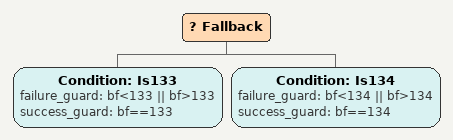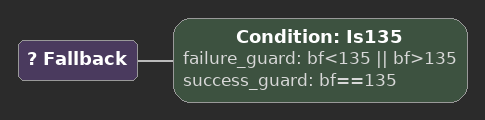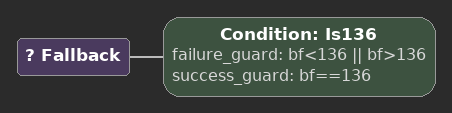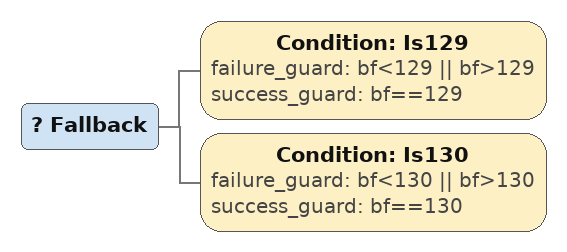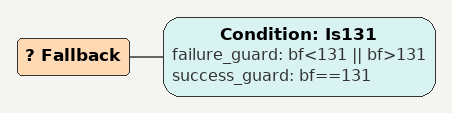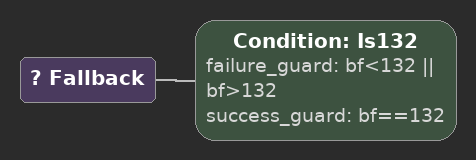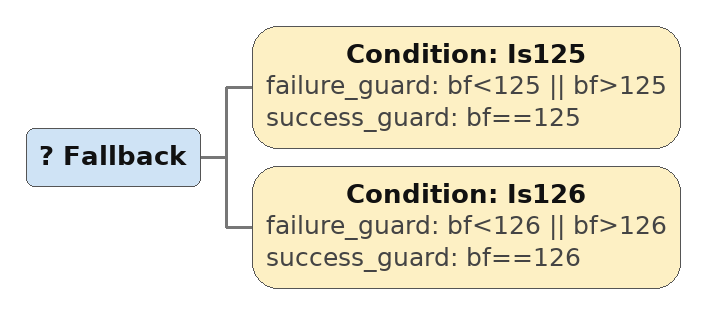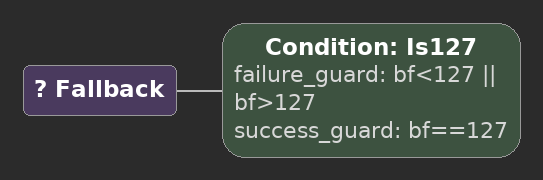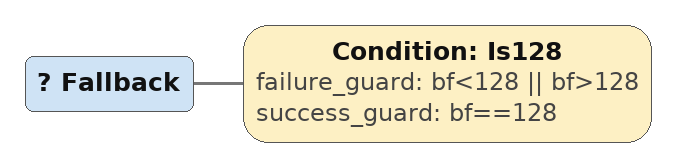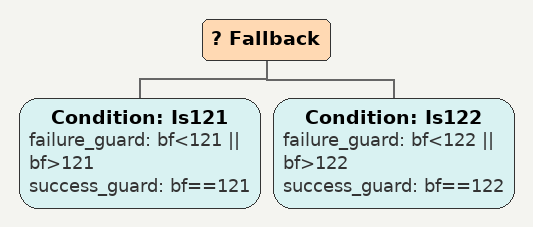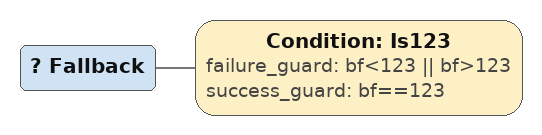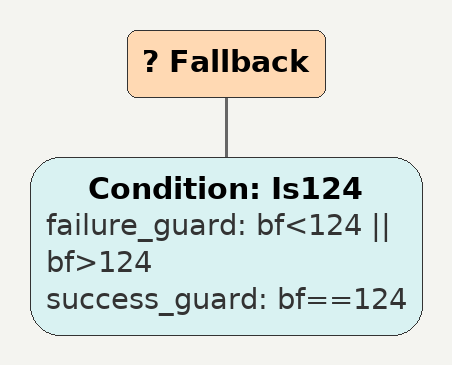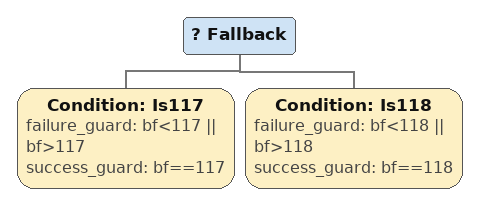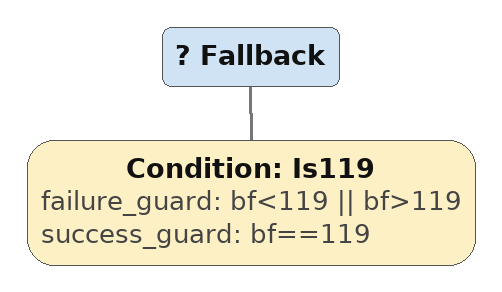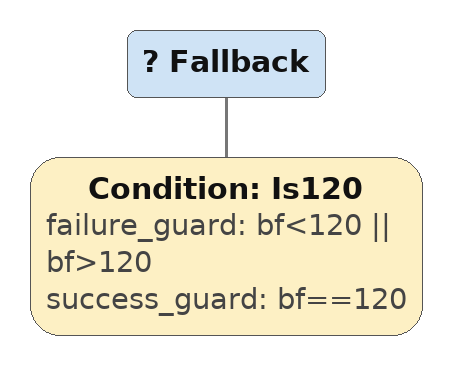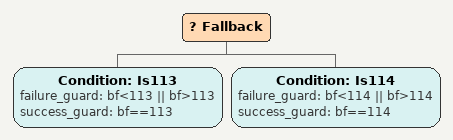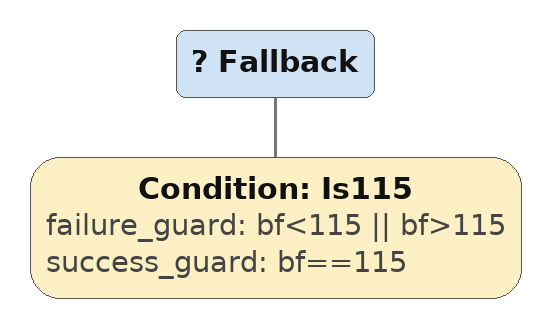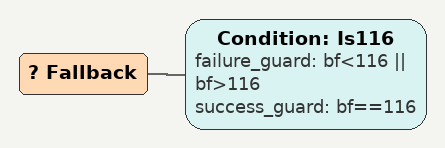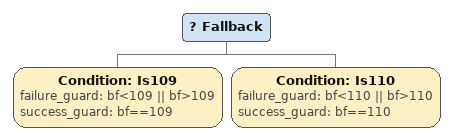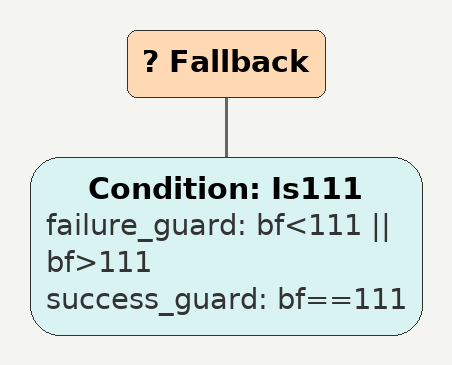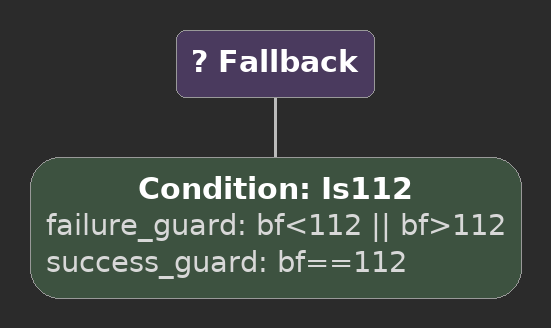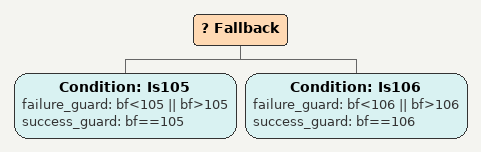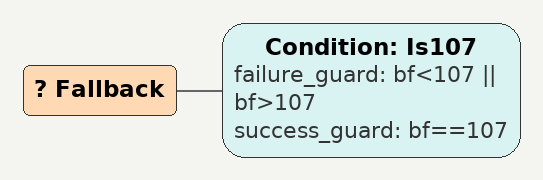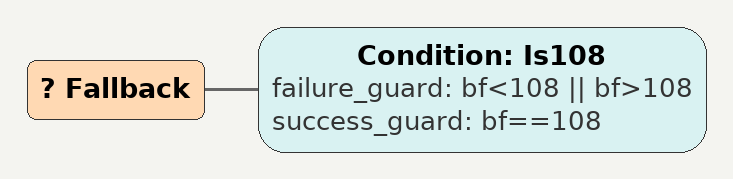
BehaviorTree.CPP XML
<Fallback>
    <Condition ID="Is133" failure_guard="bf&lt;133 || bf>133" success_guard="bf==133"/>
    <Condition ID="Is134" failure_guard="bf&lt;134 || bf>134" success_guard="bf==134"/>
        sequence132
        sequence
        children {
        } end_children
    } end_composite
</Fallback>

<Fallback>
    <Condition ID="Is135" failure_guard="bf&lt;135 || bf>135" success_guard="bf==135"/>
        sequence132
        sequence
        children {
        } end_children
    } end_composite
</Fallback>

<Fallback>
    <Condition ID="Is136" failure_guard="bf&lt;136 || bf>136" success_guard="bf==136"/>
        sequence132
        sequence
        children {
        } end_children
    } end_composite
</Fallback>

<Fallback>
    <Condition ID="Is129" failure_guard="bf&lt;129 || bf>129" success_guard="bf==129"/>
    <Condition ID="Is130" failure_guard="bf&lt;130 || bf>130" success_guard="bf==130"/>
        sequence128
        sequence
        children {
        } end_children
    } end_composite
</Fallback>

<Fallback>
    <Condition ID="Is131" failure_guard="bf&lt;131 || bf>131" success_guard="bf==131"/>
        sequence128
        sequence
        children {
        } end_children
    } end_composite
</Fallback>

<Fallback>
    <Condition ID="Is132" failure_guard="bf&lt;132 || bf>132" success_guard="bf==132"/>
        sequence128
        sequence
        children {
        } end_children
    } end_composite
</Fallback>

<Fallback>
    <Condition ID="Is125" failure_guard="bf&lt;125 || bf>125" success_guard="bf==125"/>
    <Condition ID="Is126" failure_guard="bf&lt;126 || bf>126" success_guard="bf==126"/>
        sequence124
        sequence
        children {
        } end_children
    } end_composite
</Fallback>

<Fallback>
    <Condition ID="Is127" failure_guard="bf&lt;127 || bf>127" success_guard="bf==127"/>
        sequence124
        sequence
        children {
        } end_children
    } end_composite
</Fallback>

<Fallback>
    <Condition ID="Is128" failure_guard="bf&lt;128 || bf>128" success_guard="bf==128"/>
        sequence124
        sequence
        children {
        } end_children
    } end_composite
</Fallback>

<Fallback>
    <Condition ID="Is121" failure_guard="bf&lt;121 || bf>121" success_guard="bf==121"/>
    <Condition ID="Is122" failure_guard="bf&lt;122 || bf>122" success_guard="bf==122"/>
        sequence120
        sequence
        children {
        } end_children
    } end_composite
</Fallback>

<Fallback>
    <Condition ID="Is123" failure_guard="bf&lt;123 || bf>123" success_guard="bf==123"/>
        sequence120
        sequence
        children {
        } end_children
    } end_composite
</Fallback>

<Fallback>
    <Condition ID="Is124" failure_guard="bf&lt;124 || bf>124" success_guard="bf==124"/>
        sequence120
        sequence
        children {
        } end_children
    } end_composite
</Fallback>

<Fallback>
    <Condition ID="Is117" failure_guard="bf&lt;117 || bf>117" success_guard="bf==117"/>
    <Condition ID="Is118" failure_guard="bf&lt;118 || bf>118" success_guard="bf==118"/>
        sequence116
        sequence
        children {
        } end_children
    } end_composite
</Fallback>

<Fallback>
    <Condition ID="Is119" failure_guard="bf&lt;119 || bf>119" success_guard="bf==119"/>
        sequence116
        sequence
        children {
        } end_children
    } end_composite
</Fallback>

<Fallback>
    <Condition ID="Is120" failure_guard="bf&lt;120 || bf>120" success_guard="bf==120"/>
        sequence116
        sequence
        children {
        } end_children
    } end_composite
</Fallback>

<Fallback>
    <Condition ID="Is113" failure_guard="bf&lt;113 || bf>113" success_guard="bf==113"/>
    <Condition ID="Is114" failure_guard="bf&lt;114 || bf>114" success_guard="bf==114"/>
        sequence112
        sequence
        children {
        } end_children
    } end_composite
</Fallback>

<Fallback>
    <Condition ID="Is115" failure_guard="bf&lt;115 || bf>115" success_guard="bf==115"/>
        sequence112
        sequence
        children {
        } end_children
    } end_composite
</Fallback>

<Fallback>
    <Condition ID="Is116" failure_guard="bf&lt;116 || bf>116" success_guard="bf==116"/>
        sequence112
        sequence
        children {
        } end_children
    } end_composite
</Fallback>

<Fallback>
    <Condition ID="Is109" failure_guard="bf&lt;109 || bf>109" success_guard="bf==109"/>
    <Condition ID="Is110" failure_guard="bf&lt;110 || bf>110" success_guard="bf==110"/>
        sequence108
        sequence
        children {
        } end_children
    } end_composite
</Fallback>

<Fallback>
    <Condition ID="Is111" failure_guard="bf&lt;111 || bf>111" success_guard="bf==111"/>
        sequence108
        sequence
        children {
        } end_children
    } end_composite
</Fallback>

<Fallback>
    <Condition ID="Is112" failure_guard="bf&lt;112 || bf>112" success_guard="bf==112"/>
        sequence108
        sequence
        children {
        } end_children
    } end_composite
</Fallback>

<Fallback>
    <Condition ID="Is105" failure_guard="bf&lt;105 || bf>105" success_guard="bf==105"/>
    <Condition ID="Is106" failure_guard="bf&lt;106 || bf>106" success_guard="bf==106"/>
        sequence104
        sequence
        children {
        } end_children
    } end_composite
</Fallback>

<Fallback>
    <Condition ID="Is107" failure_guard="bf&lt;107 || bf>107" success_guard="bf==107"/>
        sequence104
        sequence
        children {
        } end_children
    } end_composite
</Fallback>

<Fallback>
    <Condition ID="Is108" failure_guard="bf&lt;108 || bf>108" success_guard="bf==108"/>
        sequence104
        sequence
        children {
        } end_children
    } end_composite
</Fallback>
